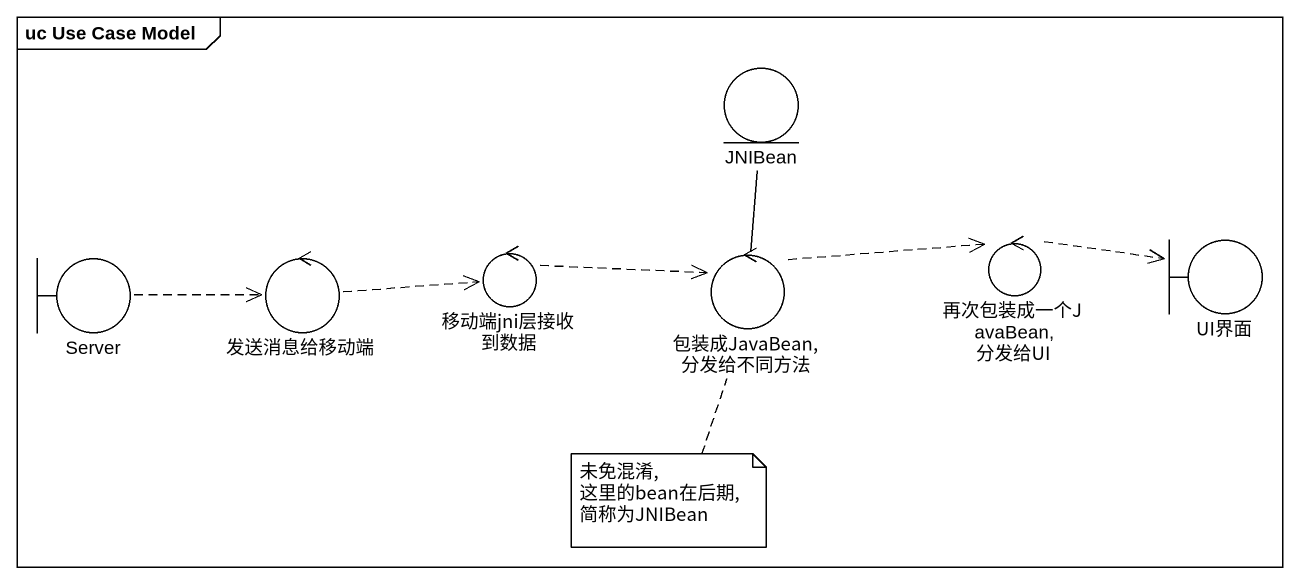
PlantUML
@startuml
mainframe uc Use Case Model
entity JNIBean
boundary Server
control 发送消息给移动端
control 移动端jni层接收到数据
control "包装成JavaBean,分发给不同方法" as 包装成JavaBean_分发给不同方法
control "再次包装成一个JavaBean,分发给UI" as 再次包装成一个JavaBean_分发给UI
boundary UI界面
Server .right.> 发送消息给移动端
发送消息给移动端 .right.> 移动端jni层接收到数据
移动端jni层接收到数据 .right.> 包装成JavaBean_分发给不同方法
包装成JavaBean_分发给不同方法 -up- JNIBean
包装成JavaBean_分发给不同方法 .right.> 再次包装成一个JavaBean_分发给UI
再次包装成一个JavaBean_分发给UI .right.> UI界面
note bottom of 包装成JavaBean_分发给不同方法 : 未免混淆,这里的bean在后期,简称为JNIBean
@enduml
